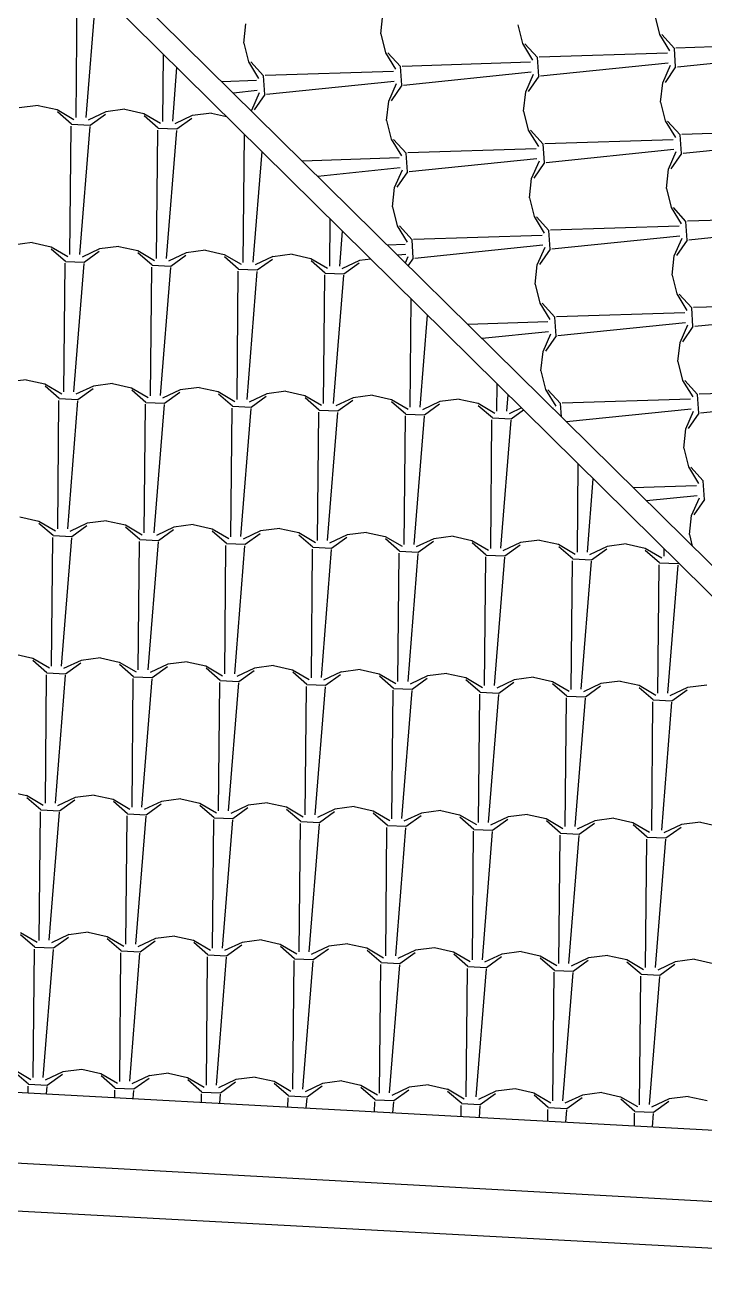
# Model space of a CAD drawing. Extents: x 1037 to 14540, y 1034 to 18285.
# Drawn here: x 9534.4 to 9722.5, y 1041.9 to 1391.4 of the extents above; entities that cross this region are included whole.
import ezdxf

# ---------------------------------------------------------------- set-up
doc = ezdxf.new("R2010")
doc.units = 0
doc.header["$LTSCALE"] = 100
doc.header["$MEASUREMENT"] = 0
doc.layers.get('0').update_dxf_attribs({"color": 240, "linetype": 'CONTINUOUS'})
doc.layers.add('proiezioni', color=252, linetype='CONTINUOUS')
doc.layers.add('retini copertura', color=32, linetype='CONTINUOUS')

# ---------------------------------------------------------------- blocks, each defined once
blk = doc.blocks.new('*X1852')
at = {"color": 0}
for p, q in [((42.9339, 13.8766), (42.9397, 13.93)), ((43.6923, 13.9273), (43.7051, 13.8752)), ((42.5548, 13.8513), (42.5605, 13.9046)), ((42.934, 13.8766), (42.9467, 13.8245)), ((43.3131, 13.902), (43.3259, 13.8499)), ((43.7051, 13.8752), (43.7332, 13.8295)), ((43.7465, 13.8366), (43.7117, 13.8749)), ((42.5548, 13.8513), (42.5676, 13.7992)), ((43.3259, 13.8499), (43.3541, 13.8042)), ((43.3673, 13.8112), (43.3326, 13.8495)), ((44.1065, 13.8485), (43.7509, 13.8373)), ((42.9468, 13.8245), (42.9749, 13.7789)), ((42.9882, 13.7859), (42.9534, 13.8242)), ((43.3708, 13.7596), (43.3673, 13.8112)), ((43.7273, 13.8232), (43.3718, 13.8119)), ((43.7499, 13.785), (43.7465, 13.8366)), ((44.1085, 13.8209), (43.7546, 13.7848)), ((42.5676, 13.7992), (42.5957, 13.7535)), ((42.609, 13.7606), (42.5743, 13.7989)), ((42.969, 13.7725), (42.6135, 13.7613)), ((42.9916, 13.7343), (42.9882, 13.7859)), ((43.3482, 13.7979), (42.9926, 13.7866)), ((43.3502, 13.7703), (42.9963, 13.7341)), ((43.7293, 13.7956), (43.3754, 13.7595)), ((43.714, 13.7411), (43.7358, 13.7901)), ((43.7499, 13.785), (43.7206, 13.7424)), ((42.5899, 13.7472), (42.4945, 13.7442)), ((42.6125, 13.709), (42.609, 13.7606)), ((42.971, 13.745), (42.6171, 13.7088)), ((42.9557, 13.6905), (42.9775, 13.7395)), ((42.9916, 13.7343), (42.9623, 13.6917)), ((43.3349, 13.7158), (43.3567, 13.7648)), ((43.3708, 13.7596), (43.3414, 13.717)), ((43.7083, 13.6878), (43.714, 13.7411)), ((42.5918, 13.7196), (42.5262, 13.7129)), ((42.5766, 13.6651), (42.5984, 13.7141)), ((42.6125, 13.709), (42.5831, 13.6664)), ((43.3291, 13.6625), (43.3349, 13.7158)), ((42.5763, 13.6634), (42.5765, 13.6652)), ((42.9499, 13.6372), (42.9557, 13.6905)), ((43.7083, 13.6878), (43.7211, 13.6357)), ((42.9499, 13.6372), (42.9627, 13.5851)), ((43.3291, 13.6625), (43.3419, 13.6104)), ((43.7211, 13.6357), (43.7492, 13.5901)), ((43.7625, 13.5971), (43.7277, 13.6354)), ((43.3419, 13.6104), (43.3701, 13.5647)), ((43.3833, 13.5718), (43.3486, 13.6101)), ((43.7659, 13.5455), (43.7625, 13.5971)), ((44.1225, 13.6091), (43.7669, 13.5978)), ((42.9628, 13.5851), (42.9909, 13.5394)), ((43.0042, 13.5464), (42.9694, 13.5847)), ((43.3868, 13.5202), (43.3833, 13.5718)), ((43.7433, 13.5837), (43.3878, 13.5725)), ((44.1245, 13.5815), (43.7706, 13.5453)), ((42.985, 13.5331), (42.7169, 13.5246)), ((43.0076, 13.4948), (43.0042, 13.5464)), ((43.3642, 13.5584), (43.0086, 13.5471)), ((43.3661, 13.5308), (43.0123, 13.4947)), ((43.3509, 13.4763), (43.3727, 13.5253)), ((43.7453, 13.5562), (43.3914, 13.52)), ((43.73, 13.5017), (43.7518, 13.5507)), ((43.7659, 13.5455), (43.7366, 13.5029)), ((42.987, 13.5055), (42.7597, 13.4823)), ((42.9717, 13.451), (42.9935, 13.5)), ((43.0076, 13.4948), (42.9783, 13.4522)), ((43.3868, 13.5202), (43.3574, 13.4776)), ((43.7243, 13.4484), (43.73, 13.5017)), ((43.3451, 13.423), (43.3509, 13.4764)), ((42.9659, 13.3977), (42.9717, 13.451)), ((43.3451, 13.423), (43.3579, 13.3709)), ((43.7243, 13.4484), (43.7371, 13.3963)), ((42.9659, 13.3977), (42.9787, 13.3456)), ((43.7371, 13.3963), (43.7652, 13.3506)), ((43.7785, 13.3576), (43.7437, 13.3959)), ((43.3579, 13.3709), (43.3861, 13.3253)), ((43.3993, 13.3323), (43.3646, 13.3706)), ((43.7819, 13.306), (43.7785, 13.3576)), ((44.1385, 13.3696), (43.7829, 13.3583)), ((42.9788, 13.3456), (43.0069, 13.2999)), ((43.0202, 13.307), (42.9854, 13.3453)), ((43.3802, 13.3189), (43.0246, 13.3077)), ((43.4028, 13.2807), (43.3993, 13.3323)), ((43.7593, 13.3443), (43.4038, 13.333)), ((43.7613, 13.3167), (43.4074, 13.2805)), ((44.1404, 13.342), (43.7866, 13.3059)), ((43.001, 13.2936), (42.9523, 13.2921)), ((43.0236, 13.2554), (43.0202, 13.307)), ((43.3821, 13.2914), (43.0283, 13.2552)), ((43.3669, 13.2369), (43.3887, 13.2859)), ((43.4028, 13.2807), (43.3734, 13.2381)), ((43.746, 13.2622), (43.7678, 13.3112)), ((43.7819, 13.306), (43.7526, 13.2634)), ((43.003, 13.266), (42.981, 13.2638)), ((43.0018, 13.2432), (43.0095, 13.2605)), ((43.0236, 13.2554), (43.0098, 13.2353)), ((43.7403, 13.2089), (43.746, 13.2622)), ((43.3611, 13.1836), (43.3669, 13.2369)), ((43.3611, 13.1836), (43.3739, 13.1315)), ((43.7403, 13.2089), (43.7531, 13.1568)), ((43.7531, 13.1568), (43.7812, 13.1111)), ((43.7945, 13.1182), (43.7597, 13.1565)), ((43.3739, 13.1315), (43.4021, 13.0858)), ((43.4153, 13.0928), (43.3806, 13.1311)), ((43.7753, 13.1048), (43.4198, 13.0935)), ((43.7979, 13.0666), (43.7945, 13.1182)), ((44.1545, 13.1301), (43.7989, 13.1189)), ((43.3962, 13.0795), (43.1747, 13.0725)), ((43.4188, 13.0412), (43.4153, 13.0928)), ((43.7773, 13.0772), (43.4234, 13.0411)), ((43.762, 13.0227), (43.7838, 13.0717)), ((44.1564, 13.1026), (43.8026, 13.0664)), ((43.3981, 13.0519), (43.2145, 13.0331)), ((43.3829, 12.9974), (43.4047, 13.0464)), ((43.4188, 13.0412), (43.3894, 12.9986)), ((43.7979, 13.0666), (43.7686, 13.024)), ((43.7563, 12.9694), (43.762, 13.0228)), ((43.3771, 12.9441), (43.3829, 12.9974)), ((43.7563, 12.9694), (43.7691, 12.9173)), ((43.3771, 12.9441), (43.3899, 12.892)), ((43.7691, 12.9173), (43.7972, 12.8717)), ((43.8105, 12.8787), (43.7757, 12.917)), ((43.3899, 12.892), (43.4181, 12.8463)), ((43.4313, 12.8534), (43.3966, 12.8917)), ((43.7913, 12.8653), (43.4358, 12.8541)), ((43.8139, 12.8271), (43.8105, 12.8787)), ((44.1705, 12.8907), (43.8149, 12.8794)), ((44.1724, 12.8631), (43.8185, 12.8269)), ((43.4122, 12.84), (43.4101, 12.8399)), ((43.4338, 12.8166), (43.4313, 12.8534)), ((43.7933, 12.8378), (43.448, 12.8025)), ((43.778, 12.7833), (43.7998, 12.8323)), ((43.8139, 12.8271), (43.7846, 12.7845)), ((43.7723, 12.73), (43.778, 12.7833)), ((43.7723, 12.73), (43.7851, 12.6779)), ((43.7851, 12.6779), (43.8132, 12.6322)), ((43.8265, 12.6392), (43.7917, 12.6775)), ((43.8074, 12.6259), (43.6325, 12.6203)), ((43.8299, 12.5876), (43.8265, 12.6392)), ((43.8093, 12.5983), (43.6693, 12.584)), ((43.794, 12.5438), (43.8158, 12.5928)), ((43.8299, 12.5876), (43.8006, 12.545)), ((43.7883, 12.4905), (43.794, 12.5438)), ((43.7883, 12.4905), (43.796, 12.4588))]:
    blk.add_line(p, q, dxfattribs=at)
blk = doc.blocks.new('*X1853')
at = {"color": 0}
for p, q in [((42.0903, 13.6452), (42.0938, 14.0009)), ((42.118, 13.6453), (42.1464, 13.9999)), ((42.3301, 13.6344), (42.3319, 13.8205)), ((42.3578, 13.6346), (42.3696, 13.7832)), ((41.9858, 13.6786), (41.9327, 13.6717)), ((41.9858, 13.6787), (42.0382, 13.667)), ((42.0382, 13.6671), (42.0844, 13.6399)), ((42.2256, 13.6679), (42.1724, 13.661)), ((42.2256, 13.668), (42.278, 13.6563)), ((42.0778, 13.6265), (42.0387, 13.6604)), ((42.1724, 13.661), (42.1239, 13.6382)), ((42.1294, 13.6242), (42.1714, 13.6544)), ((42.2779, 13.6563), (42.3242, 13.6292)), ((42.3175, 13.6158), (42.2784, 13.6497)), ((42.4121, 13.6503), (42.3636, 13.6274)), ((42.3692, 13.6134), (42.4111, 13.6437)), ((42.4654, 13.6572), (42.4122, 13.6503)), ((42.4654, 13.6572), (42.5064, 13.6481)), ((42.0734, 13.2655), (42.0768, 13.6213)), ((42.0777, 13.6265), (42.1294, 13.6242)), ((42.101, 13.2657), (42.1294, 13.6203)), ((42.3131, 13.2548), (42.3165, 13.6105)), ((42.3175, 13.6158), (42.3692, 13.6135)), ((42.3408, 13.255), (42.3691, 13.6096)), ((42.5529, 13.2441), (42.5563, 13.5989)), ((42.5805, 13.2443), (42.605, 13.5507)), ((42.7926, 13.2334), (42.7939, 13.3642)), ((42.8203, 13.2336), (42.828, 13.3305)), ((41.9689, 13.299), (41.9157, 13.2921)), ((41.9689, 13.2991), (42.0212, 13.2874)), ((42.0212, 13.2875), (42.0674, 13.2603)), ((42.0608, 13.2469), (42.0217, 13.2808)), ((42.1554, 13.2814), (42.1069, 13.2585)), ((42.2086, 13.2883), (42.1554, 13.2814)), ((42.2086, 13.2883), (42.261, 13.2767)), ((42.0608, 13.2469), (42.1124, 13.2446)), ((42.1124, 13.2446), (42.1544, 13.2748)), ((42.2609, 13.2767), (42.3072, 13.2496)), ((42.3005, 13.2362), (42.2615, 13.2701)), ((42.3951, 13.2707), (42.3466, 13.2478)), ((42.3522, 13.2338), (42.3942, 13.2641)), ((42.4484, 13.2776), (42.3952, 13.2706)), ((42.4484, 13.2776), (42.5007, 13.266)), ((42.5007, 13.266), (42.547, 13.2389)), ((42.5403, 13.2255), (42.5012, 13.2593)), ((42.6349, 13.26), (42.5864, 13.2371)), ((42.592, 13.2231), (42.6339, 13.2534)), ((42.6881, 13.2668), (42.6349, 13.2599)), ((42.6881, 13.2669), (42.7405, 13.2552)), ((42.7405, 13.2553), (42.7867, 13.2281)), ((42.7801, 13.2147), (42.741, 13.2486)), ((42.8747, 13.2492), (42.8262, 13.2264)), ((42.9062, 13.2533), (42.8747, 13.2492)), ((42.0564, 12.8859), (42.0598, 13.2416)), ((42.084, 12.8861), (42.1124, 13.2407)), ((42.2961, 12.8752), (42.2996, 13.2309)), ((42.3005, 13.2362), (42.3522, 13.2339)), ((42.3238, 12.8754), (42.3522, 13.23)), ((42.5359, 12.8645), (42.5393, 13.2202)), ((42.5403, 13.2254), (42.5919, 13.2231)), ((42.5636, 12.8647), (42.5919, 13.2193)), ((42.78, 13.2147), (42.8317, 13.2124)), ((42.8317, 13.2124), (42.8737, 13.2426)), ((42.7756, 12.8537), (42.7791, 13.2094)), ((42.8033, 12.8539), (42.8317, 13.2085)), ((43.0154, 12.843), (43.0183, 13.1426)), ((43.0431, 12.8432), (43.0634, 13.098)), ((41.9519, 12.9194), (41.8987, 12.9125)), ((41.9519, 12.9194), (42.0042, 12.9078)), ((42.0042, 12.9078), (42.0505, 12.8807)), ((42.0438, 12.8673), (42.0047, 12.9012)), ((42.1384, 12.9018), (42.0899, 12.8789)), ((42.0955, 12.8649), (42.1374, 12.8952)), ((42.1916, 12.9087), (42.1384, 12.9017)), ((42.1916, 12.9087), (42.244, 12.8971)), ((42.244, 12.8971), (42.2902, 12.87)), ((42.4314, 12.8979), (42.3782, 12.891)), ((42.4314, 12.898), (42.4837, 12.8863)), ((43.2552, 12.8323), (43.2559, 12.9079)), ((42.0394, 12.5063), (42.0428, 12.862)), ((42.0438, 12.8673), (42.0954, 12.865)), ((42.0671, 12.5065), (42.0954, 12.8611)), ((42.2835, 12.8566), (42.2445, 12.8904)), ((42.3782, 12.8911), (42.3296, 12.8682)), ((42.3352, 12.8542), (42.3772, 12.8845)), ((42.4837, 12.8864), (42.53, 12.8592)), ((42.5233, 12.8458), (42.4842, 12.8797)), ((42.6179, 12.8804), (42.5694, 12.8575)), ((42.575, 12.8435), (42.6169, 12.8737)), ((42.6712, 12.8872), (42.618, 12.8803)), ((42.6711, 12.8873), (42.7235, 12.8756)), ((42.7235, 12.8757), (42.7697, 12.8485)), ((42.7631, 12.8351), (42.724, 12.869)), ((42.8577, 12.8696), (42.8092, 12.8467)), ((42.8147, 12.8328), (42.8567, 12.863)), ((42.9109, 12.8765), (42.8577, 12.8695)), ((42.9109, 12.8765), (42.9633, 12.8649)), ((42.9632, 12.8649), (43.0095, 12.8378)), ((43.1507, 12.8657), (43.0975, 12.8588)), ((43.1507, 12.8658), (43.203, 12.8542)), ((43.2828, 12.8325), (43.2864, 12.8777)), ((42.2791, 12.4956), (42.2826, 12.8513)), ((42.2835, 12.8565), (42.3352, 12.8542)), ((42.3068, 12.4958), (42.3352, 12.8504)), ((42.5189, 12.4848), (42.5223, 12.8406)), ((42.5233, 12.8458), (42.575, 12.8435)), ((42.5466, 12.485), (42.5749, 12.8396)), ((42.7587, 12.4741), (42.7621, 12.8298)), ((42.763, 12.8351), (42.8147, 12.8328)), ((42.7863, 12.4743), (42.8147, 12.8289)), ((43.0028, 12.8244), (42.9638, 12.8583)), ((43.0974, 12.8589), (43.0489, 12.836)), ((43.0545, 12.822), (43.0964, 12.8523)), ((43.203, 12.8542), (43.2493, 12.8271)), ((43.2426, 12.8137), (43.2035, 12.8475)), ((43.3231, 12.8415), (43.2887, 12.8253)), ((43.2943, 12.8113), (43.3286, 12.8361)), ((42.9984, 12.4634), (43.0018, 12.8191)), ((43.0028, 12.8244), (43.0545, 12.8221)), ((43.0261, 12.4636), (43.0544, 12.8182)), ((43.2382, 12.4526), (43.2416, 12.8084)), ((43.2426, 12.8136), (43.2942, 12.8113)), ((43.2658, 12.4529), (43.2942, 12.8075)), ((43.4779, 12.4419), (43.4803, 12.6863)), ((43.5056, 12.4422), (43.5218, 12.6453)), ((41.9349, 12.5398), (41.9872, 12.5282)), ((41.9872, 12.5282), (42.0335, 12.5011)), ((42.0268, 12.4877), (41.9877, 12.5216)), ((42.1214, 12.5222), (42.0729, 12.4993)), ((42.0785, 12.4853), (42.1204, 12.5156)), ((42.1746, 12.529), (42.1215, 12.5221)), ((42.1746, 12.5291), (42.227, 12.5174)), ((42.227, 12.5175), (42.2732, 12.4904)), ((42.2666, 12.4769), (42.2275, 12.5108)), ((42.3612, 12.5115), (42.3127, 12.4886)), ((42.4144, 12.5183), (42.3612, 12.5114)), ((42.4144, 12.5184), (42.4668, 12.5067)), ((42.0224, 12.1267), (42.0258, 12.4824)), ((42.0268, 12.4877), (42.0785, 12.4853)), ((42.0501, 12.1269), (42.0784, 12.4815)), ((42.2665, 12.4769), (42.3182, 12.4746)), ((42.3182, 12.4746), (42.3602, 12.5048)), ((42.4667, 12.5068), (42.513, 12.4796)), ((42.5063, 12.4662), (42.4672, 12.5001)), ((42.6009, 12.5007), (42.5524, 12.4778)), ((42.558, 12.4639), (42.5999, 12.4941)), ((42.6542, 12.5076), (42.601, 12.5007)), ((42.6542, 12.5076), (42.7065, 12.496)), ((42.7065, 12.496), (42.7528, 12.4689)), ((42.7461, 12.4555), (42.707, 12.4894)), ((42.8407, 12.49), (42.7922, 12.4671)), ((42.7978, 12.4531), (42.8397, 12.4834)), ((42.8939, 12.4968), (42.8407, 12.4899)), ((42.8939, 12.4969), (42.9463, 12.4853)), ((42.9462, 12.4853), (42.9925, 12.4582)), ((42.9858, 12.4448), (42.9468, 12.4786)), ((43.0804, 12.4793), (43.0319, 12.4564)), ((43.1337, 12.4861), (43.0805, 12.4792)), ((43.1337, 12.4862), (43.186, 12.4745)), ((42.2622, 12.116), (42.2656, 12.4717)), ((42.2898, 12.1161), (42.3182, 12.4707)), ((42.5019, 12.1052), (42.5053, 12.4609)), ((42.5063, 12.4662), (42.558, 12.4639)), ((42.5296, 12.1054), (42.5579, 12.46)), ((42.7417, 12.0945), (42.7451, 12.4502)), ((42.7461, 12.4555), (42.7977, 12.4532)), ((42.7693, 12.0947), (42.7977, 12.4493)), ((42.9858, 12.4447), (43.0375, 12.4424)), ((43.0375, 12.4424), (43.0795, 12.4727)), ((43.186, 12.4746), (43.2323, 12.4474)), ((43.2256, 12.434), (43.1865, 12.4679)), ((43.3202, 12.4685), (43.2717, 12.4457)), ((43.2773, 12.4317), (43.3192, 12.4619)), ((43.3734, 12.4754), (43.3203, 12.4685)), ((43.3734, 12.4755), (43.4258, 12.4638)), ((43.4258, 12.4638), (43.472, 12.4367)), ((43.4654, 12.4233), (43.4263, 12.4572)), ((43.56, 12.4578), (43.5115, 12.4349)), ((43.517, 12.4209), (43.559, 12.4512)), ((43.6132, 12.4647), (43.56, 12.4577)), ((43.6132, 12.4647), (43.6656, 12.4531)), ((43.6655, 12.4531), (43.7118, 12.426)), ((43.7051, 12.4126), (43.666, 12.4465)), ((43.7177, 12.4312), (43.7179, 12.4516)), ((42.9814, 12.0838), (42.9849, 12.4395)), ((43.0091, 12.084), (43.0375, 12.4386)), ((43.2212, 12.073), (43.2246, 12.4287)), ((43.2256, 12.434), (43.2773, 12.4317)), ((43.2489, 12.0733), (43.2772, 12.4279)), ((43.4609, 12.0623), (43.4644, 12.418)), ((43.4653, 12.4233), (43.517, 12.421)), ((43.4886, 12.0625), (43.517, 12.4171)), ((43.7007, 12.0516), (43.7041, 12.4073)), ((43.7051, 12.4126), (43.7568, 12.4103)), ((43.7284, 12.0518), (43.7567, 12.4064)), ((43.7568, 12.4102), (43.7585, 12.4115)), ((41.9179, 12.1602), (41.9702, 12.1485)), ((41.9702, 12.1486), (42.0165, 12.1215)), ((42.0098, 12.108), (41.9707, 12.1419)), ((42.1044, 12.1426), (42.0559, 12.1197)), ((42.0615, 12.1057), (42.1034, 12.136)), ((42.1577, 12.1494), (42.1045, 12.1425)), ((42.1577, 12.1495), (42.21, 12.1378)), ((42.21, 12.1379), (42.2563, 12.1107)), ((42.2496, 12.0973), (42.2105, 12.1312)), ((42.3442, 12.1318), (42.2957, 12.1089)), ((42.3974, 12.1387), (42.3442, 12.1318)), ((42.3974, 12.1387), (42.4498, 12.1271)), ((42.4497, 12.1271), (42.496, 12.1)), ((42.6372, 12.128), (42.584, 12.121)), ((42.6372, 12.128), (42.6895, 12.1164)), ((42.0054, 11.7471), (42.0088, 12.1028)), ((42.0098, 12.108), (42.0615, 12.1057)), ((42.0331, 11.7472), (42.0614, 12.1018)), ((42.2452, 11.7363), (42.2486, 12.0921)), ((42.2496, 12.0973), (42.3012, 12.095)), ((42.3013, 12.095), (42.3432, 12.1252)), ((42.4893, 12.0866), (42.4503, 12.1205)), ((42.5839, 12.1211), (42.5354, 12.0982)), ((42.541, 12.0842), (42.583, 12.1145)), ((42.6895, 12.1164), (42.7358, 12.0893)), ((42.7291, 12.0759), (42.69, 12.1098)), ((42.8237, 12.1104), (42.7752, 12.0875)), ((42.7808, 12.0735), (42.8227, 12.1038)), ((42.8769, 12.1172), (42.8238, 12.1103)), ((42.8769, 12.1173), (42.9293, 12.1056)), ((42.9293, 12.1057), (42.9755, 12.0786)), ((42.9689, 12.0651), (42.9298, 12.099)), ((43.0635, 12.0997), (43.015, 12.0768)), ((43.0205, 12.0628), (43.0625, 12.093)), ((43.1167, 12.1065), (43.0635, 12.0996)), ((43.1167, 12.1066), (43.169, 12.0949)), ((43.169, 12.095), (43.2153, 12.0678)), ((43.3565, 12.0958), (43.3033, 12.0888)), ((43.3565, 12.0958), (43.4088, 12.0842)), ((42.2728, 11.7365), (42.3012, 12.0911)), ((42.4849, 11.7256), (42.4884, 12.0813)), ((42.4893, 12.0866), (42.541, 12.0843)), ((42.5126, 11.7258), (42.541, 12.0804)), ((42.7247, 11.7149), (42.7281, 12.0706)), ((42.7291, 12.0759), (42.7807, 12.0735)), ((42.7524, 11.7151), (42.7807, 12.0697)), ((42.9644, 11.7041), (42.9679, 12.0599)), ((42.9688, 12.0651), (43.0205, 12.0628)), ((42.9921, 11.7044), (43.0205, 12.059)), ((43.2086, 12.0544), (43.1695, 12.0883)), ((43.3032, 12.0889), (43.2547, 12.066)), ((43.2603, 12.0521), (43.3022, 12.0823)), ((43.4088, 12.0842), (43.455, 12.0571)), ((43.4484, 12.0437), (43.4093, 12.0776)), ((43.543, 12.0782), (43.4945, 12.0553)), ((43.5001, 12.0413), (43.542, 12.0716)), ((43.5962, 12.085), (43.543, 12.0781)), ((43.5962, 12.0851), (43.6486, 12.0735)), ((43.6485, 12.0735), (43.6948, 12.0464)), ((43.6881, 12.033), (43.6491, 12.0668)), ((43.7827, 12.0675), (43.7342, 12.0446)), ((43.7398, 12.0306), (43.7818, 12.0609)), ((43.836, 12.0743), (43.7828, 12.0674)), ((43.2042, 11.6934), (43.2076, 12.0491)), ((43.2086, 12.0544), (43.2603, 12.0521)), ((43.2319, 11.6936), (43.2602, 12.0482)), ((43.444, 11.6827), (43.4474, 12.0384)), ((43.4484, 12.0437), (43.5, 12.0414)), ((43.4716, 11.6829), (43.5, 12.0375)), ((43.6837, 11.6719), (43.6871, 12.0277)), ((43.6881, 12.0329), (43.7398, 12.0306)), ((43.7114, 11.6722), (43.7397, 12.0268)), ((41.9009, 11.7806), (41.9533, 11.7689)), ((41.9532, 11.769), (41.9995, 11.7418)), ((41.9928, 11.7284), (41.9538, 11.7623)), ((42.0874, 11.7629), (42.0389, 11.7401)), ((42.0445, 11.7261), (42.0865, 11.7563)), ((42.1407, 11.7698), (42.0875, 11.7629)), ((42.1407, 11.7698), (42.193, 11.7582)), ((42.193, 11.7582), (42.2393, 11.7311)), ((42.2326, 11.7177), (42.1935, 11.7516)), ((42.3272, 11.7522), (42.2787, 11.7293)), ((42.2843, 11.7153), (42.3262, 11.7456)), ((42.3804, 11.7591), (42.3272, 11.7521)), ((42.3804, 11.7591), (42.4328, 11.7475)), ((42.4328, 11.7475), (42.479, 11.7204)), ((42.6202, 11.7483), (42.567, 11.7414)), ((42.6202, 11.7484), (42.6725, 11.7367)), ((41.9884, 11.3674), (41.9919, 11.7232)), ((41.9928, 11.7284), (42.0445, 11.7261)), ((42.0161, 11.3676), (42.0445, 11.7222)), ((42.2282, 11.3567), (42.2316, 11.7124)), ((42.2326, 11.7177), (42.2842, 11.7154)), ((42.2559, 11.3569), (42.2842, 11.7115)), ((42.4724, 11.707), (42.4333, 11.7409)), ((42.4723, 11.707), (42.524, 11.7046)), ((42.567, 11.7415), (42.5184, 11.7186)), ((42.524, 11.7046), (42.566, 11.7349)), ((42.6725, 11.7368), (42.7188, 11.7097)), ((42.7121, 11.6962), (42.673, 11.7301)), ((42.8067, 11.7308), (42.7582, 11.7079)), ((42.7638, 11.6939), (42.8057, 11.7241)), ((42.86, 11.7376), (42.8068, 11.7307)), ((42.8599, 11.7377), (42.9123, 11.726)), ((42.9123, 11.7261), (42.9585, 11.6989)), ((42.9519, 11.6855), (42.9128, 11.7194)), ((43.0465, 11.72), (42.998, 11.6971)), ((43.0036, 11.6832), (43.0455, 11.7134)), ((43.0997, 11.7269), (43.0465, 11.72)), ((43.0997, 11.7269), (43.1521, 11.7153)), ((43.152, 11.7153), (43.1983, 11.6882)), ((43.1916, 11.6748), (43.1526, 11.7087)), ((43.2862, 11.7093), (43.2377, 11.6864)), ((43.3395, 11.7161), (43.2863, 11.7092)), ((43.3395, 11.7162), (43.3918, 11.7046)), ((42.4679, 11.346), (42.4714, 11.7017)), ((42.4956, 11.3462), (42.524, 11.7008)), ((42.7077, 11.3353), (42.7111, 11.691)), ((42.7121, 11.6962), (42.7638, 11.6939)), ((42.7354, 11.3355), (42.7637, 11.6901)), ((42.9475, 11.3245), (42.9509, 11.6802)), ((42.9519, 11.6855), (43.0035, 11.6832)), ((42.9751, 11.3247), (43.0035, 11.6793)), ((43.1916, 11.6748), (43.2433, 11.6725)), ((43.2433, 11.6724), (43.2853, 11.7027)), ((43.3918, 11.7046), (43.4381, 11.6775)), ((43.4314, 11.6641), (43.3923, 11.6979)), ((43.526, 11.6986), (43.4775, 11.6757)), ((43.4831, 11.6617), (43.525, 11.692)), ((43.5792, 11.7054), (43.526, 11.6985)), ((43.5792, 11.7055), (43.6316, 11.6938)), ((43.6316, 11.6939), (43.6778, 11.6668)), ((43.6712, 11.6533), (43.6321, 11.6872)), ((43.7658, 11.6879), (43.7172, 11.665)), ((43.7228, 11.651), (43.7648, 11.6812)), ((43.819, 11.6947), (43.7658, 11.6878)), ((43.819, 11.6948), (43.8713, 11.6831)), ((43.1872, 11.3138), (43.1906, 11.6695)), ((43.2149, 11.314), (43.2432, 11.6686)), ((43.427, 11.3031), (43.4304, 11.6588)), ((43.4314, 11.664), (43.483, 11.6617)), ((43.4546, 11.3033), (43.483, 11.6579)), ((43.6667, 11.2923), (43.6702, 11.648)), ((43.6711, 11.6533), (43.7228, 11.651)), ((43.6944, 11.2926), (43.7228, 11.6472)), ((41.9363, 11.3894), (41.9825, 11.3622)), ((41.9758, 11.3488), (41.9368, 11.3827)), ((42.0705, 11.3833), (42.0219, 11.3604)), ((42.0275, 11.3465), (42.0695, 11.3767)), ((42.1237, 11.3902), (42.0705, 11.3832)), ((42.1237, 11.3902), (42.176, 11.3786)), ((42.176, 11.3786), (42.2223, 11.3515)), ((42.2156, 11.3381), (42.1765, 11.372)), ((42.3102, 11.3726), (42.2617, 11.3497)), ((42.2673, 11.3357), (42.3092, 11.366)), ((42.3635, 11.3794), (42.3103, 11.3725)), ((42.3634, 11.3795), (42.4158, 11.3678)), ((42.4158, 11.3679), (42.462, 11.3408)), ((42.4554, 11.3274), (42.4163, 11.3612)), ((42.55, 11.3619), (42.5015, 11.339)), ((42.6032, 11.3687), (42.55, 11.3618)), ((42.6032, 11.3688), (42.6556, 11.3571)), ((42.843, 11.358), (42.7898, 11.3511)), ((42.843, 11.358), (42.8953, 11.3464)), ((41.9714, 10.9878), (41.9749, 11.3435)), ((41.9758, 11.3488), (42.0275, 11.3465)), ((41.9991, 10.988), (42.0275, 11.3426)), ((42.2112, 10.9771), (42.2146, 11.3328)), ((42.2156, 11.3381), (42.2673, 11.3358)), ((42.2389, 10.9773), (42.2672, 11.3319)), ((42.4553, 11.3273), (42.507, 11.325)), ((42.507, 11.325), (42.549, 11.3553)), ((42.6555, 11.3572), (42.7018, 11.33)), ((42.6951, 11.3166), (42.6561, 11.3505)), ((42.7897, 11.3511), (42.7412, 11.3283)), ((42.7468, 11.3143), (42.7888, 11.3445)), ((42.8953, 11.3464), (42.9416, 11.3193)), ((42.9349, 11.3059), (42.8958, 11.3398)), ((43.0295, 11.3404), (42.981, 11.3175)), ((42.9866, 11.3035), (43.0285, 11.3338)), ((43.0827, 11.3472), (43.0295, 11.3403)), ((43.0827, 11.3473), (43.1351, 11.3357)), ((43.1351, 11.3357), (43.1813, 11.3086)), ((43.1746, 11.2952), (43.1356, 11.3291)), ((43.2692, 11.3297), (43.2207, 11.3068)), ((43.2263, 11.2928), (43.2683, 11.3231)), ((43.3225, 11.3365), (43.2693, 11.3296)), ((43.3225, 11.3366), (43.3748, 11.3249)), ((43.3748, 11.325), (43.4211, 11.2979)), ((43.5623, 11.3258), (43.5091, 11.3189)), ((43.5622, 11.3259), (43.6146, 11.3142)), ((42.451, 10.9664), (42.4544, 11.3221)), ((42.4786, 10.9666), (42.507, 11.3212)), ((42.6907, 10.9556), (42.6941, 11.3113)), ((42.6951, 11.3166), (42.7468, 11.3143)), ((42.7184, 10.9558), (42.7467, 11.3104)), ((42.9305, 10.9449), (42.9339, 11.3006)), ((42.9349, 11.3059), (42.9865, 11.3036)), ((42.9581, 10.9451), (42.9865, 11.2997)), ((43.1702, 10.9342), (43.1737, 11.2899)), ((43.1746, 11.2952), (43.2263, 11.2928)), ((43.1979, 10.9344), (43.2263, 11.289)), ((43.4144, 11.2844), (43.3753, 11.3183)), ((43.509, 11.319), (43.4605, 11.2961)), ((43.4661, 11.2821), (43.508, 11.3123)), ((43.6146, 11.3143), (43.6608, 11.2871)), ((43.6542, 11.2737), (43.6151, 11.3076)), ((43.7488, 11.3082), (43.7003, 11.2853)), ((43.7058, 11.2714), (43.7478, 11.3016)), ((43.802, 11.3151), (43.7488, 11.3081)), ((43.802, 11.3151), (43.8544, 11.3035)), ((43.41, 10.9234), (43.4134, 11.2791)), ((43.4144, 11.2844), (43.4661, 11.2821)), ((43.4377, 10.9237), (43.466, 11.2783)), ((43.6497, 10.9127), (43.6532, 11.2684)), ((43.6541, 11.2737), (43.7058, 11.2714)), ((43.6774, 10.913), (43.7058, 11.2676)), ((41.9193, 11.0097), (41.9655, 10.9826)), ((42.1067, 11.0105), (42.0535, 11.0036)), ((42.1067, 11.0106), (42.1591, 10.999)), ((41.9589, 10.9692), (41.9198, 11.0031)), ((42.0535, 11.0037), (42.005, 10.9808)), ((42.0105, 10.9668), (42.0525, 10.9971)), ((42.159, 10.999), (42.2053, 10.9719)), ((42.1986, 10.9585), (42.1595, 10.9923)), ((42.2932, 10.993), (42.2447, 10.9701)), ((42.2503, 10.9561), (42.2922, 10.9864)), ((42.3465, 10.9998), (42.2933, 10.9929)), ((42.3465, 10.9999), (42.3988, 10.9882)), ((42.3988, 10.9883), (42.4451, 10.9611)), ((42.4384, 10.9477), (42.3993, 10.9816)), ((42.533, 10.9823), (42.4845, 10.9594)), ((42.4901, 10.9454), (42.532, 10.9756)), ((42.5862, 10.9891), (42.533, 10.9822)), ((42.5862, 10.9891), (42.6386, 10.9775)), ((42.6385, 10.9775), (42.6848, 10.9504)), ((42.826, 10.9784), (42.7728, 10.9714)), ((42.826, 10.9784), (42.8783, 10.9668)), ((41.9577, 10.9454), (41.9579, 10.9639)), ((41.9588, 10.9692), (42.0105, 10.9669)), ((42.0089, 10.9426), (42.0105, 10.963)), ((42.1974, 10.9323), (42.1976, 10.9532)), ((42.1986, 10.9584), (42.2503, 10.9561)), ((42.2484, 10.9296), (42.2502, 10.9523)), ((42.4372, 10.9193), (42.4374, 10.9425)), ((42.4384, 10.9477), (42.49, 10.9454)), ((42.488, 10.9166), (42.49, 10.9415)), ((42.6781, 10.937), (42.6391, 10.9709)), ((42.7727, 10.9715), (42.7242, 10.9486)), ((42.7298, 10.9346), (42.7718, 10.9649)), ((42.8783, 10.9668), (42.9246, 10.9397)), ((42.9179, 10.9263), (42.8788, 10.9602)), ((43.0125, 10.9608), (42.964, 10.9379)), ((42.9696, 10.9239), (43.0115, 10.9542)), ((43.0657, 10.9676), (43.0126, 10.9607)), ((43.0657, 10.9677), (43.1181, 10.956)), ((43.1181, 10.9561), (43.1643, 10.929)), ((43.1577, 10.9156), (43.1186, 10.9494)), ((43.2523, 10.9501), (43.2038, 10.9272)), ((43.2093, 10.9132), (43.2513, 10.9435)), ((43.3055, 10.9569), (43.2523, 10.95)), ((43.3055, 10.957), (43.3579, 10.9453)), ((43.3578, 10.9454), (43.4041, 10.9182)), ((43.3974, 10.9048), (43.3583, 10.9387)), ((43.492, 10.9393), (43.4435, 10.9165)), ((43.5453, 10.9462), (43.4921, 10.9392)), ((43.5453, 10.9462), (43.5976, 10.9346)), ((42.6769, 10.9063), (42.6772, 10.9317)), ((42.6781, 10.937), (42.7298, 10.9347)), ((42.7276, 10.9036), (42.7298, 10.9308)), ((42.9166, 10.8933), (42.9169, 10.921)), ((42.9179, 10.9263), (42.9696, 10.924)), ((42.9672, 10.8905), (42.9695, 10.9201)), ((43.1564, 10.8803), (43.1567, 10.9103)), ((43.1576, 10.9155), (43.2093, 10.9132)), ((43.2067, 10.8775), (43.2093, 10.9094)), ((43.3974, 10.9048), (43.4491, 10.9025)), ((43.4491, 10.9025), (43.491, 10.9327)), ((43.5976, 10.9346), (43.6439, 10.9075)), ((43.6372, 10.8941), (43.5981, 10.928)), ((43.7318, 10.9286), (43.6833, 10.9057)), ((43.6889, 10.8917), (43.7308, 10.922)), ((43.785, 10.9354), (43.7318, 10.9285)), ((43.785, 10.9355), (43.8374, 10.9239)), ((43.3961, 10.8673), (43.3964, 10.8995)), ((43.4463, 10.8645), (43.449, 10.8987)), ((43.6359, 10.8542), (43.6362, 10.8888)), ((43.6372, 10.8941), (43.6888, 10.8918)), ((43.6859, 10.8515), (43.6888, 10.8879))]:
    blk.add_line(p, q, dxfattribs=at)

msp = doc.modelspace()

# ---------------------------------------------------------------- linework, layer by layer
at = {"layer": 'proiezioni'}
for p, q in [((9885.25, 1074.57), (9352.7, 1600.52)), ((9889.46, 1078.84), (9359.45, 1602.29)), ((5921.26, 1292.09), (9882.84, 1076.95)), ((5901.39, 1278.68), (9897.54, 1056.13)), ((9929.07, 1041.89), (5880.03, 1257.57))]:
    msp.add_line(p, q, dxfattribs=at)

# ---------------------------------------------------------------- block references
at = {"layer": 'retini copertura', "xscale": 100, "yscale": 100, "zscale": 100}
for name in ['*X1852', '*X1853']:
    msp.add_blockref(name, (5339.41, 1.3), dxfattribs=at)

doc.saveas('drawing.dxf')
